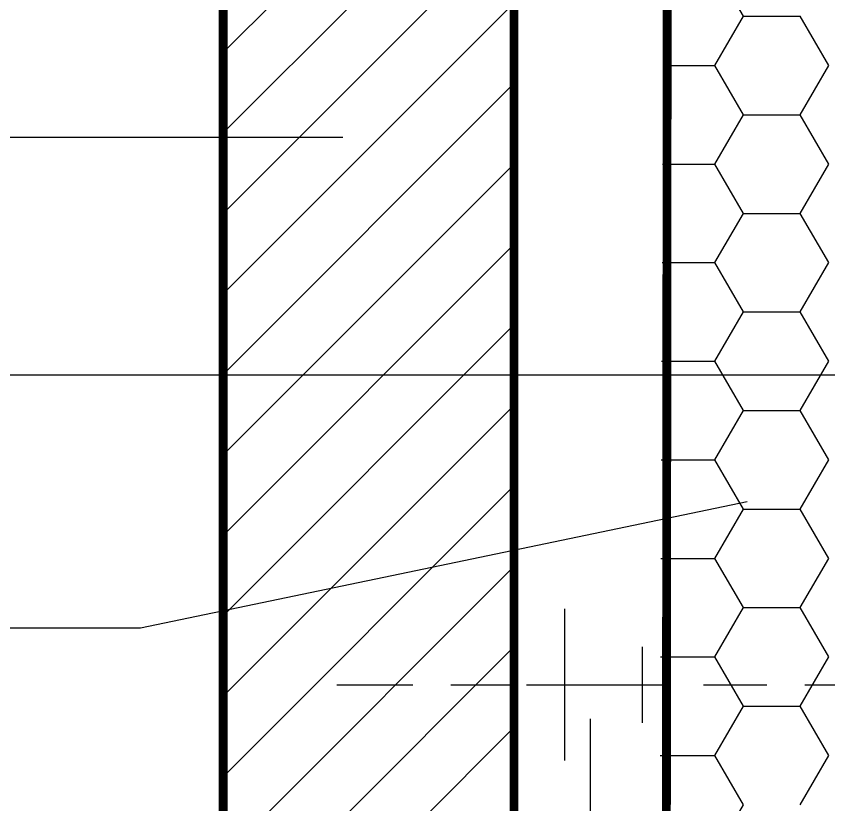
# Model space of a CAD drawing. Extents: x 0 to 21025, y 0 to 14850.
# Drawn here: x 10187 to 10991, y 2965 to 3745 of the extents above; entities that cross this region are included whole.
import ezdxf

# ---------------------------------------------------------------- set-up
doc = ezdxf.new("R2010")
doc.units = 0
doc.header["$LTSCALE"] = 175
doc.linetypes.add('GESTRICHELTX2', pattern=[1.5, 1, -0.5])
doc.layers.get('0').update_dxf_attribs({"linetype": 'CONTINUOUS'})
for name, color, linetype in [('DAEMMUNG', 4, 'CONTINUOUS'), ('DETAILS', 7, 'GESTRICHELTX2'), ('LEGENDE-35', 7, 'CONTINUOUS'), ('MAUERWERK', 6, 'CONTINUOUS'), ('SCHRAFFUR', 2, 'CONTINUOUS')]:
    doc.layers.add(name, color=color, linetype=linetype)

# ---------------------------------------------------------------- blocks, each defined once
blk = doc.blocks.new('*X5')
at = {"color": 0}
for p, q in [((5645, 9463.376618), (5932.5, 9750.876618)), ((5645, 9383.827106), (5932.5, 9671.327106)), ((5645, 9304.277593), (5932.5, 9591.777593)), ((5645, 9224.72808), (5932.5, 9512.22808)), ((5645, 9145.178567), (5932.5, 9432.678567)), ((5645, 9065.629054), (5932.5, 9353.129054)), ((5645, 8986.079541), (5932.5, 9273.579541)), ((5645, 8906.530028), (5932.5, 9194.030028)), ((5645, 8826.980515), (5932.5, 9114.480515)), ((5645, 8747.431002), (5932.5, 9034.931002)), ((5645, 8667.88149), (5932.5, 8955.38149)), ((5645, 8588.331977), (5932.5, 8875.831977)), ((5645, 8508.782464), (5932.5, 8796.282464))]:
    blk.add_line(p, q, dxfattribs=at)

msp = doc.modelspace()

# ---------------------------------------------------------------- linework, layer by layer
at = {"color": 0}
for p, q in [((10906.234342, 3744.576258), (10878.109342, 3793.290187)), ((10878.109378, 3695.862352), (10906.234378, 3744.576281)), ((10906.23438, 3744.576239), (10962.48438, 3744.576239)), ((10990.609342, 3695.862329), (10962.484342, 3744.576258)), ((10826.447815, 3695.86231), (10878.10938, 3695.86231)), ((10906.234342, 3647.1484), (10878.109342, 3695.862329)), ((10962.484378, 3647.148424), (10990.609378, 3695.862353)), ((10878.109378, 3598.434495), (10906.234378, 3647.148424)), ((10906.23438, 3647.148381), (10962.48438, 3647.148381)), ((10990.609342, 3598.434471), (10962.484342, 3647.1484)), ((10826.094635, 3598.434452), (10878.10938, 3598.434452)), ((10906.234342, 3549.720542), (10878.109342, 3598.434471)), ((10962.484377, 3549.720566), (10990.609377, 3598.434495)), ((10878.109378, 3501.006637), (10906.234378, 3549.720566)), ((10906.23438, 3549.720524), (10962.48438, 3549.720524)), ((10990.609342, 3501.006613), (10962.484342, 3549.720542)), ((10825.741454, 3501.006595), (10878.10938, 3501.006595)), ((10906.234343, 3452.292685), (10878.109343, 3501.006614)), ((10962.484377, 3452.292708), (10990.609377, 3501.006637)), ((10878.109377, 3403.578779), (10906.234377, 3452.292708)), ((10906.23438, 3452.292666), (10962.48438, 3452.292666)), ((10990.609342, 3403.578756), (10962.484342, 3452.292685)), ((10825.388274, 3403.578737), (10878.10938, 3403.578737)), ((10906.234343, 3354.864827), (10878.109343, 3403.578756)), ((10962.484377, 3354.86485), (10990.609377, 3403.578779)), ((10878.109377, 3306.150921), (10906.234377, 3354.86485)), ((10906.23438, 3354.864809), (10962.48438, 3354.864809)), ((10990.609343, 3306.150898), (10962.484343, 3354.864827)), ((10825.035094, 3306.15088), (10878.10938, 3306.15088)), ((10906.234343, 3257.436969), (10878.109343, 3306.150898)), ((10962.484377, 3257.436992), (10990.609377, 3306.150921)), ((10878.109377, 3208.723063), (10906.234377, 3257.436992)), ((10906.23438, 3257.436951), (10962.48438, 3257.436951)), ((10990.609343, 3208.72304), (10962.484343, 3257.436969)), ((10824.681914, 3208.723022), (10878.10938, 3208.723022)), ((10906.234343, 3160.009111), (10878.109343, 3208.72304)), ((10962.484377, 3160.009135), (10990.609377, 3208.723064)), ((10878.109377, 3111.295206), (10906.234377, 3160.009135)), ((10906.23438, 3160.009094), (10962.48438, 3160.009094)), ((10990.609343, 3111.295182), (10962.484343, 3160.009111)), ((10824.328733, 3111.295165), (10878.10938, 3111.295165)), ((10906.234343, 3062.581253), (10878.109343, 3111.295182)), ((10962.484377, 3062.581277), (10990.609377, 3111.295206)), ((10878.109377, 3013.867348), (10906.234377, 3062.581277)), ((10906.23438, 3062.581236), (10962.48438, 3062.581236)), ((10990.609343, 3013.867324), (10962.484343, 3062.581253)), ((10823.975553, 3013.867307), (10878.10938, 3013.867307)), ((10906.234344, 2965.153396), (10878.109344, 3013.867325)), ((10962.484376, 2965.153419), (10990.609376, 3013.867348)), ((10878.109377, 2916.43949), (10906.234377, 2965.153419))]:
    msp.add_line(p, q, dxfattribs=at)
at = {"layer": 'DAEMMUNG', "const_width": 8.75}
msp.add_lwpolyline([(10831.298947, 4212.860132), (10831.298947, 4212.860132), (10829.686394, 2555.360132)], dxfattribs=at)
at = {"layer": 'DETAILS'}
for points in [[(10729.35938, 3158.787465), (10729.35938, 3008.787465)], [(10805.976103, 3121.227005), (10805.976103, 3046.227005)], [(10504.35938, 3083.787465), (10579.35938, 3083.787465)], [(10616.85938, 3083.787465), (10679.35938, 3083.787465)], [(10691.85938, 3083.787465), (10829.35938, 3083.787465)], [(10866.85938, 3083.787465), (10929.35938, 3083.787465)], [(10966.85938, 3083.787465), (11029.35938, 3083.787465)]]:
    msp.add_lwpolyline(points, dxfattribs=at)
at = {"layer": 'LEGENDE-35'}
for points in [[(9040, 3625), (10510, 3625)], [(8700, 3390), (11225, 3390)], [(8975, 3140), (10310, 3140), (10910, 3265)], [(8620, 2890), (10755, 2890), (10755, 3050)]]:
    msp.add_lwpolyline(points, dxfattribs=at)
at = {"layer": 'MAUERWERK', "const_width": 8.75}
for points in [[(10391.85938, 4212.860132), (10391.85938, 2555.360132)], [(10679.35938, 2555.360132), (10679.35938, 4212.860132), (10391.85938, 4212.860132)]]:
    msp.add_lwpolyline(points, dxfattribs=at)

# ---------------------------------------------------------------- block references
at = {"layer": 'SCHRAFFUR'}
msp.add_blockref('*X5', (4746.85938, -5754.639868), dxfattribs=at)

doc.saveas('drawing.dxf')
